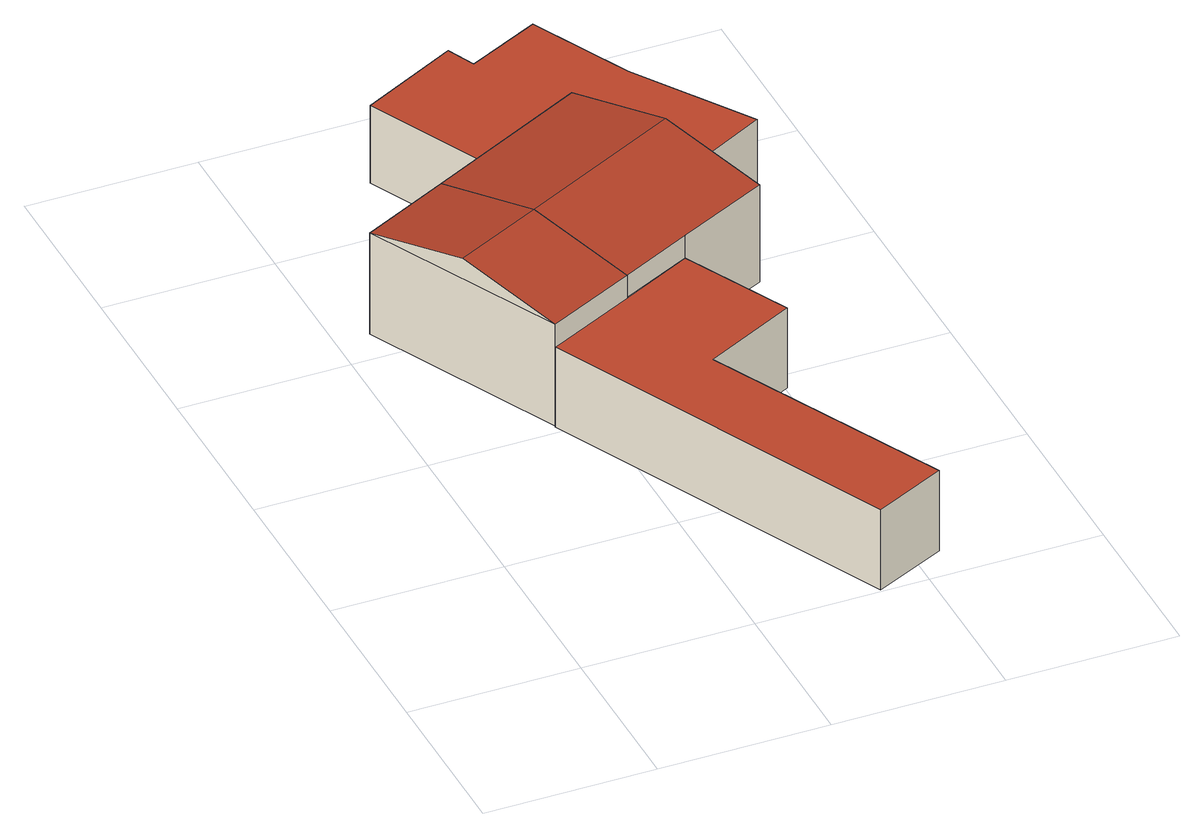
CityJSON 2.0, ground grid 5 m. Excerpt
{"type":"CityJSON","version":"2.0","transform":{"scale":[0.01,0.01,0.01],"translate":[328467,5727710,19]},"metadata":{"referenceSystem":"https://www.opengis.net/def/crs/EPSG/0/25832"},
"CityObjects":{
"building1":{"type":"Building","attributes":{"Geometrietyp2DReferenz":"3000","Gemeindeschluessel":"05170048","function":"31001_2463","roofType":"3100","measuredHeight":3.93},"address":[{"country":"Germany","locality":"Wesel","thoroughfareNumber":"112","thoroughfareName":"Bislicher Straße"}],"geometry":[{"type":"Solid","lod":"2","boundaries":[[[[0,1,2,3]],[[4,5,1,0]],[[6,7,5,4]],[[3,2,7,6]],[[0,8,4]],[[6,9,3]],[[3,9,8,0]],[[4,8,9,6]],[[1,5,7,2]]]],"semantics":{"surfaces":[{"type":"WallSurface"},{"type":"RoofSurface"},{"type":"GroundSurface"}],"values":[[0,0,0,0,0,0,1,1,2]]}}]},
"building2":{"type":"Building","attributes":{"Geometrietyp2DReferenz":"3000","Gemeindeschluessel":"05170048","function":"31001_2723","roofType":"1000","measuredHeight":2.58},"address":[{"country":"Germany","locality":"Wesel","thoroughfareNumber":"112","thoroughfareName":"Bislicher Straße"}],"geometry":[{"type":"Solid","lod":"2","boundaries":[[[[10,11,12,13]],[[14,15,11,10]],[[16,17,15,14]],[[18,19,17,16]],[[20,21,19,18]],[[22,23,21,20]],[[13,12,23,22]],[[20,18,16,14,10,13,22]],[[11,15,17,19,21,23,12]]]],"semantics":{"surfaces":[{"type":"WallSurface"},{"type":"RoofSurface"},{"type":"GroundSurface"}],"values":[[0,0,0,0,0,0,0,1,2]]}}]},
"building3":{"type":"Building","attributes":{"Geometrietyp2DReferenz":"3000","Gemeindeschluessel":"05170048","function":"31001_2723","roofType":"3100","measuredHeight":3.78},"address":[{"country":"Germany","locality":"Wesel","thoroughfareNumber":"112","thoroughfareName":"Bislicher Straße"}],"geometry":[{"type":"Solid","lod":"2","boundaries":[[[[6,24,25,9]],[[26,27,24,6]],[[28,29,27,26]],[[30,31,29,28]],[[32,33,31,30]],[[3,34,33,32]],[[9,25,34,3]],[[3,32,30,28,9]],[[26,6,9,28]],[[24,27,29,31,33,34,25]]]],"semantics":{"surfaces":[{"type":"WallSurface"},{"type":"RoofSurface"},{"type":"GroundSurface"}],"values":[[0,0,0,0,0,0,0,1,1,2]]}}]},
"building4":{"type":"Building","attributes":{"Geometrietyp2DReferenz":"3000","Gemeindeschluessel":"05170048","function":"51009_1610","roofType":"1000","measuredHeight":2.5},"geometry":[{"type":"Solid","lod":"2","boundaries":[[[[35,36,37,38]],[[39,40,36,35]],[[41,42,40,39]],[[43,44,42,41]],[[45,46,44,43]],[[47,48,46,45]],[[49,50,48,47]],[[51,52,50,49]],[[38,37,52,51]],[[49,47,45,43,41,39,35,38,51]],[[36,40,42,44,46,48,50,52,37]]]],"semantics":{"surfaces":[{"type":"WallSurface"},{"type":"RoofSurface"},{"type":"GroundSurface"}],"values":[[0,0,0,0,0,0,0,0,0,1,2]]}}]}
},
"vertices":[
[377,1025,379],[377,1025,52],[640,1153,52],[640,1153,379],[98,1601,379],[98,1601,52],[359,1731,379],[359,1731,52],[238,1313,444],[499,1442,444],
[1006,942,307],[1006,942,48],[851,1257,48],[851,1257,307],[734,806,307],[734,806,48],[1076,107,307],[1076,107,48],[863,6,307],[863,6,48],[377,1025,307],[377,1025,48],[640,1153,307],[640,1153,48],
[359,1731,66],[499,1442,66],[839,1970,379],[839,1970,66],[981,1680,444],[981,1680,66],[1123,1389,379],[1123,1389,66],[851,1257,379],[851,1257,66],[640,1153,66],
[1265,1729,327],[1265,1729,77],[1042,2067,77],[1042,2067,327],[1020,1601,327],[1020,1601,77],[839,1970,327],[839,1970,77],[539,1821,327],[539,1821,77],[360,2196,327],[360,2196,77],[647,2342,327],[647,2342,77],[684,2259,327],[684,2259,77],[899,2362,327],[899,2362,77]
]}
